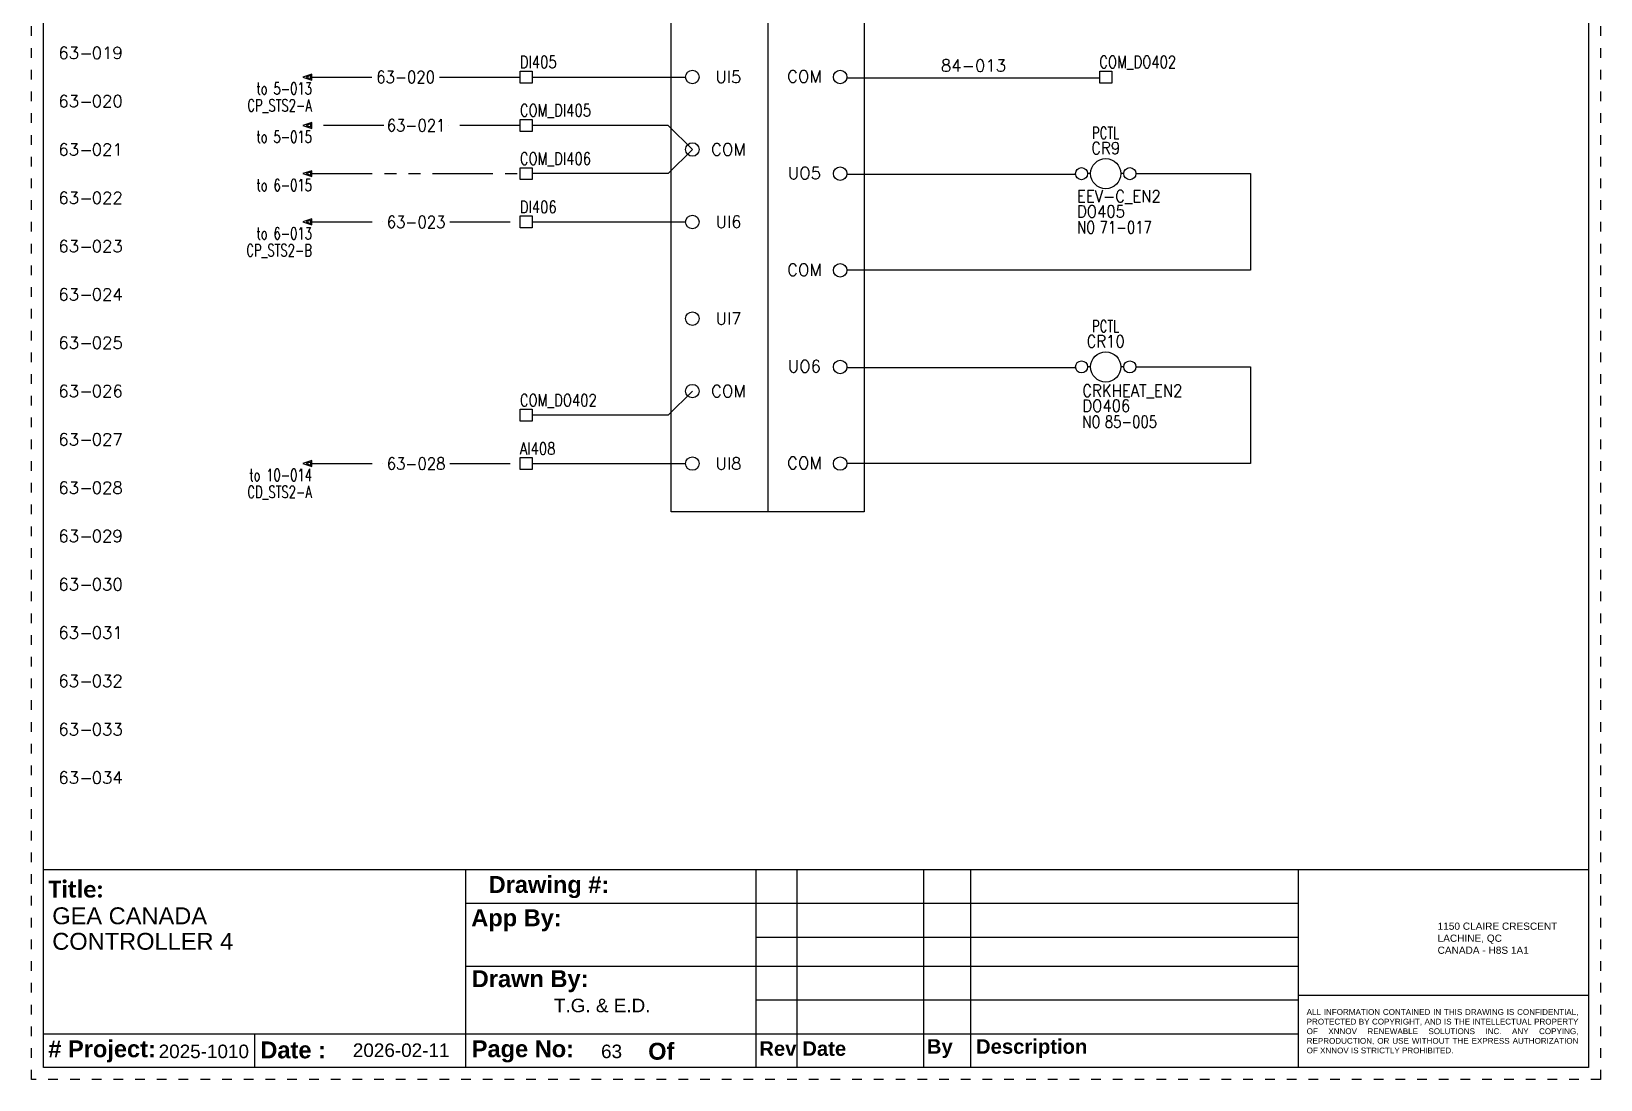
# Model space of a CAD drawing. Header units: inches. Extents: x -0.1 to 16.1, y -2.1 to 19.1.
# Drawn here: x -0.12 to 16.12, y -2.12 to 8.72 of the extents above; entities that cross this region are included whole.
import ezdxf
from ezdxf.enums import TextEntityAlignment as Align

# ---------------------------------------------------------------- set-up
doc = ezdxf.new("R2010")
doc.units = ezdxf.units.IN
doc.header["$MEASUREMENT"] = 0
doc.linetypes.add('DOT2', pattern=[0.125, 0, -0.125])
doc.linetypes.add('PHANTOM2', pattern=[1.25, 0.625, -0.125, 0.125, -0.125, 0.125, -0.125])
for name, color, linetype in [('BLK_18', 251, 'Continuous'), ('BLU_18', 5, 'Continuous'), ('DESC', 150, 'Continuous'), ('GRN_18', 82, 'Continuous'), ('LOC', 8, 'Continuous'), ('MISC', 7, 'Continuous'), ('RED_18', 1, 'Continuous'), ('SYMS', 7, 'Continuous'), ('TAGS', 150, 'Continuous'), ('TERMS', 123, 'Continuous'), ('WHT_18', 7, 'Continuous'), ('WIRENO', 72, 'Continuous'), ('XREF', 7, 'Continuous')]:
    doc.layers.add(name, color=color, linetype=linetype)
doc.layers.add('TITLEBLOCK_FRAME', color=7, linetype='DOT2', plot=False)
doc.styles.add('TB_BODY', font='arial.ttf')
doc.styles.add('TB_TITLE', font='ariblk.ttf')
doc.styles.add('WD', font='romans.shx')

# ---------------------------------------------------------------- blocks, each defined once
blk = doc.blocks.new('HT0001')
for p, q in [((-0.062, 0.062), (0.062, 0.062)), ((-0.062, -0.062), (-0.062, 0.062)), ((0.062, 0.062), (0.062, -0.062)), ((0.062, -0.062), (-0.062, -0.062))]:
    blk.add_line(p, q)
at = {"style": 'WD'}
for tag, p, width in [('INST', (0.062, 0.42), 0.7), ('LOC', (0.062, 0.25), 0.7), ('DESC1', (0.05, -0.385), 0.8)]:
    blk.add_attdef(tag, p, '', height=0.125, dxfattribs=dict(at, width=width))
at = {"linetype": 'Continuous', "style": 'WD'}
for tag, p, height, width, flags in [('TERM01', (0.062, 0.094), 0.125, 0.8, 8), ('TAGSTRIP', (0.05, -0.229), 0.125, 0.9, 8), ('CAT', (0.213, -0.406), 0.109, 0.8, 1), ('DESC2', (0.05, -0.541), 0.125, 0.8, 8), ('DESC3', (0.05, -0.698), 0.125, 0.8, 8)]:
    blk.add_attdef(tag, p, '', height=height, dxfattribs=dict(at, width=width, flags=flags))
at = {"style": 'WD', "flags": 1}
for tag, p, height in [('X4TERM01', (-0.062, 0), 0.0125), ('X4TERMDESC01', (-0.055, -0.023), 0.025), ('X2TERMDESC01', (-0.006, 0.029), 0.025), ('STRIPSEQ', (0, 0), 0.00125), ('X2TERM01', (0, 0.062), 0.0125), ('X2PIN01', (0.033, 0.084), 0.0125), ('X1TERMDESC01', (0.039, 0.007), 0.025), ('X1TERM01', (0.062, 0), 0.0125), ('X1PIN01', (0.087, 0.016), 0.0125), ('X4PIN01', (-0.114, -0.038), 0.0125), ('LINKTERM', (0, -0.002), 0.00125), ('X8TERM01', (0, -0.062), 0.0125), ('X8TERMDESC01', (0, -0.054), 0.025), ('X8PIN01', (0.026, -0.096), 0.0125)]:
    blk.add_attdef(tag, p, '', height=height, dxfattribs=at)
at = {"linetype": 'Continuous', "style": 'WD', "width": 0.8, "flags": 1}
blk.add_attdef('MFG', text='', height=0.109, dxfattribs=at).set_placement((0.088, -0.406), align=Align.RIGHT)
at = {"style": 'WD', "width": 0.7, "flags": 1}
blk.add_attdef('ASSYCODE', (0.062, -0.281), '', height=0.01, dxfattribs=at)
blk = doc.blocks.new('HCR1T')
for p, q in [((-0.156, 0), (-0.188, 0)), ((0.188, 0), (0.156, 0))]:
    blk.add_line(p, q)
for centre, radius in [((-0.25, 0), 0.0625), ((0, 0), 0.156), ((0.25, 0), 0.0625)]:
    blk.add_circle(centre, radius)
at = {"style": 'WD'}
for tag, width, p in [('INST', 0.7, (0, 0.528)), ('TAG1', 0.9, (0, 0.202)), ('LOC', 0.7, (0, 0.359))]:
    blk.add_attdef(tag, text='', height=0.125, dxfattribs=dict(at, width=width)).set_placement(p, align=Align.CENTER)
at = {"style": 'WD', "flags": 9}
blk.add_attdef('FAMILY', text='', height=0.01, dxfattribs=at).set_placement((-0.005, 0.17), align=Align.CENTER)
at = {"linetype": 'Continuous', "style": 'WD', "flags": 1}
for tag, p in [('CAT', (0, 0.159)), ('MFG', (0, 0.14))]:
    blk.add_attdef(tag, text='', height=0.01, dxfattribs=at).set_placement(p, align=Align.MIDDLE)
at = {"style": 'WD'}
for tag, p, width in [('DESC1', (1.126, 0.076), 0.9), ('DESC2', (1.126, -0.081), 0.9), ('DESC3', (1.126, -0.237), 0.9), ('XREFNO', (1.359, -0.393), 0.8), ('XREFNC', (1.359, -0.549), 0.8)]:
    blk.add_attdef(tag, p, '', height=0.125, dxfattribs=dict(at, width=width))
at = {"linetype": 'Continuous', "style": 'WD', "width": 0.8, "flags": 8}
for tag, p in [('TERM01', (-0.25, 0)), ('TERM02', (0.25, 0))]:
    blk.add_attdef(tag, text='', height=0.0625, dxfattribs=at).set_placement(p, align=Align.MIDDLE_CENTER)
at = {"style": 'WD', "flags": 1}
for tag, p in [('X4TERM01', (-0.312, 0)), ('X1TERM02', (0.312, 0))]:
    blk.add_attdef(tag, p, '', height=0.0125, dxfattribs=at)
at = {"linetype": 'Continuous', "style": 'WD', "flags": 9}
blk.add_attdef('ASSYCODE', text='', height=0.01, dxfattribs=at).set_placement((0, 0.109), align=Align.CENTER)
at = {"style": 'WD', "width": 0.8, "flags": 8}
for tag, p in [('NO', (1.126, -0.393)), ('NC', (1.126, -0.549))]:
    blk.add_attdef(tag, p, '', height=0.125, dxfattribs=at)
blk = doc.blocks.new('*U12')
blk.add_circle((0, 0), 0.0699)
blk = doc.blocks.new('*U13')
at = {"color": 0, "linetype": 'ByBlock', "lineweight": -2, "transparency": 16777216}
for p in [(0, 1.5), (0, 0.75), (0, 0)]:
    blk.add_blockref('*U12', p, dxfattribs=at)
blk = doc.blocks.new('*U15')
blk.add_circle((0, 0), 0.0699)
blk = doc.blocks.new('*U14')
at = {"color": 0, "linetype": 'ByBlock', "lineweight": -2, "transparency": 16777216}
for p in [(0, 1.5), (0, 0.75), (0, 0)]:
    blk.add_blockref('*U15', p, dxfattribs=at)
blk = doc.blocks.new('*U16')
blk.add_circle((0, 0), 0.0699)
blk = doc.blocks.new('*U17')
at = {"color": 0, "linetype": 'ByBlock', "lineweight": -2, "transparency": 16777216}
for p in [(0, 1.5), (0, 0.75), (0, 0)]:
    blk.add_blockref('*U16', p, dxfattribs=at)
blk = doc.blocks.new('*U18')
blk.add_circle((0, 0), 0.0699)
blk = doc.blocks.new('*U19')
at = {"color": 0, "linetype": 'ByBlock', "lineweight": -2, "transparency": 16777216}
for p in [(0, 0.5), (0, 0)]:
    blk.add_blockref('*U18', p, dxfattribs=at)
blk = doc.blocks.new('*U20')
blk.add_circle((0, 0), 0.0699)
blk = doc.blocks.new('*U21')
at = {"color": 0, "linetype": 'ByBlock', "lineweight": -2, "transparency": 16777216}
for p in [(0, 1.5), (0, 0.75), (0, 0)]:
    blk.add_blockref('*U20', p, dxfattribs=at)
blk = doc.blocks.new('*U22')
blk.add_circle((0, 0), 0.0699)
blk = doc.blocks.new('*U23')
at = {"color": 0, "linetype": 'ByBlock', "lineweight": -2, "transparency": 16777216}
for p in [(0, 11), (0, 10), (0, 9), (0, 8), (0, 7), (0, 6), (0, 5), (0, 4), (0, 3), (0, 2), (0, 1), (0, 0)]:
    blk.add_blockref('*U22', p, dxfattribs=at)
blk = doc.blocks.new('HDV1_ECY-8UI6UO')
blk.add_line((1, 0), (1, -12))
at = {"linetype": 'Continuous'}
blk.add_lwpolyline([(0, 0), (2, 0), (2, -12), (0, -12)], close=True, dxfattribs=at)
for name, p in [('*U13', (0.22, -2)), ('*U23', (1.75, -11.5)), ('*U14', (0.22, -4.5)), ('*U19', (0.22, -6.25)), ('*U17', (0.22, -9)), ('*U21', (0.22, -11.5))]:
    blk.add_blockref(name, p)
at = {"char_height": 0.09, "attachment_point": 5}
for s, insert in [('UNIVERSAL\\PINPUTS', (0.5, -0.186)), ('UNIVERSAL\\POUTPUTS', (1.5, -0.186))]:
    blk.add_mtext_dynamic_manual_height_columns(s, width=0.875, gutter_width=0.5, heights=[-0.24], dxfattribs=dict(at, insert=insert))
at = {"layer": 'DESC', "ltscale": 0.5, "style": 'WD'}
for tag, p in [('DESC1', (1, 0.454)), ('DESC2', (1, 0.266)), ('DESC3', (1, -0.084))]:
    blk.add_attdef(tag, text='', height=0.125, dxfattribs=at).set_placement(p, align=Align.MIDDLE_CENTER)
at = {"layer": 'LOC', "ltscale": 0.5, "style": 'WD', "flags": 1}
blk.add_attdef('INST', text='', height=0.125, dxfattribs=at).set_placement((1, 1.016), align=Align.MIDDLE_CENTER)
at = {"layer": 'LOC', "ltscale": 0.5, "style": 'WD'}
blk.add_attdef('LOC', text='', height=0.125, dxfattribs=at).set_placement((1, 0.829), align=Align.MIDDLE_CENTER)
at = {"layer": 'MISC', "ltscale": 0.5, "style": 'WD'}
blk.add_attdef('CAT', text='', height=0.125, dxfattribs=at).set_placement((1, 0.088), align=Align.MIDDLE_CENTER)
at = {"layer": 'MISC', "ltscale": 0.5, "style": 'WD', "flags": 1}
blk.add_attdef('MFG', text='', height=0.05, dxfattribs=at).set_placement((1.202, -0.085), align=Align.MIDDLE)
at = {"layer": 'MISC', "ltscale": 0.5, "style": 'WD', "flags": 9}
for tag, p in [('ASSYCODE', (1.294, -0.36)), ('FAMILY', (1.245, -0.235))]:
    blk.add_attdef(tag, text='', height=0.05, dxfattribs=at).set_placement(p, align=Align.CENTER)
at = {"layer": 'MISC', "ltscale": 0.5, "style": 'WD', "flags": 1}
for tag, p in [('RATING1', (2.125, -0.298)), ('RATING2', (2.125, -0.485))]:
    blk.add_attdef(tag, text='', height=0.125, dxfattribs=at).set_placement(p, align=Align.MIDDLE_LEFT)
for tag, p in [('X4TERM01', (0.149, -0.5)), ('X4TERM02', (0.148, -1.249)), ('X4TERM03', (0.148, -2)), ('X4TERM04', (0.148, -3)), ('X4TERM05', (0.148, -3.75)), ('X4TERM06', (0.148, -4.498)), ('X4TERM07', (0.15, -5.748)), ('X4TERM08', (0.148, -6.25)), ('X4TERM09', (0.148, -7.499)), ('X4TERM10', (0.148, -8.249)), ('X4TERM11', (0.151, -8.998)), ('X4TERM12', (0.15, -9.999)), ('X4TERM13', (0.148, -10.75)), ('X4TERM14', (0.149, -11.499))]:
    blk.add_attdef(tag, p, '', height=0.0125, dxfattribs=at)
for tag, p in [('X2TERM01', (0.218, -0.43)), ('X2TERM02', (0.218, -1.179)), ('X2TERM03', (0.218, -1.93)), ('X2TERM04', (0.217, -2.93)), ('X2TERM05', (0.218, -3.68)), ('X2TERM06', (0.218, -4.428)), ('X2TERM07', (0.22, -5.678)), ('X2TERM08', (0.218, -6.18)), ('X2TERM09', (0.218, -7.429)), ('X2TERM10', (0.218, -8.179)), ('X2TERM11', (0.22, -8.929)), ('X2TERM12', (0.22, -9.929)), ('X2TERM13', (0.218, -10.68)), ('X2TERM14', (0.219, -11.429))]:
    blk.add_attdef(tag, text='', height=0.0125, rotation=90, dxfattribs=at).set_placement(p, align=Align.RIGHT)
for tag, p in [('X8TERM01', (0.218, -0.57)), ('X8TERM02', (0.218, -1.319)), ('X8TERM03', (0.218, -2.07)), ('X8TERM04', (0.217, -3.07)), ('X8TERM05', (0.218, -3.82)), ('X8TERM06', (0.218, -4.568)), ('X8TERM07', (0.22, -5.818)), ('X8TERM08', (0.218, -6.32)), ('X8TERM09', (0.218, -7.569)), ('X8TERM10', (0.218, -8.319)), ('X8TERM11', (0.22, -9.068)), ('X8TERM12', (0.22, -10.069)), ('X8TERM13', (0.218, -10.82)), ('X8TERM14', (0.219, -11.569))]:
    blk.add_attdef(tag, p, '', height=0.0125, rotation=90, dxfattribs=at)
for tag, p in [('X1TERM15', (1.825, -0.507)), ('X1TERM16', (1.82, -1.507)), ('X1TERM17', (1.825, -2.507)), ('X1TERM18', (1.825, -3.506)), ('X1TERM19', (1.825, -4.507)), ('X1TERM20', (1.825, -5.507)), ('X1TERM21', (1.821, -6.507)), ('X1TERM22', (1.825, -7.507)), ('X1TERM23', (1.825, -8.506)), ('X1TERM24', (1.826, -9.506)), ('X1TERM25', (1.825, -10.506)), ('X1TERM26', (1.825, -11.507))]:
    blk.add_attdef(tag, text='', height=0.0125, dxfattribs=at).set_placement(p, align=Align.RIGHT)
at = {"layer": 'SYMS', "style": 'WD', "width": 0.8}
blk.add_attdef('XREF', (-0.233, -0.046), '', height=0.125, dxfattribs=at)
at = {"layer": 'TAGS', "ltscale": 0.5, "style": 'WD'}
blk.add_attdef('TAG1', text='', height=0.125, dxfattribs=at).set_placement((1, 0.641), align=Align.MIDDLE_CENTER)
at = {"layer": 'TERMS', "ltscale": 0.5, "style": 'WD'}
for tag, p in [('TERM01', (0.593, -0.5)), ('TERM15', (1.38, -0.507)), ('TERM02', (0.593, -1.249)), ('TERM16', (1.375, -1.507)), ('TERM03', (0.593, -2)), ('TERM17', (1.38, -2.507)), ('TERM04', (0.592, -3)), ('TERM18', (1.38, -3.506)), ('TERM05', (0.593, -3.75)), ('TERM06', (0.593, -4.498)), ('TERM19', (1.38, -4.507)), ('TERM20', (1.38, -5.507)), ('TERM07', (0.595, -5.748)), ('TERM08', (0.593, -6.25)), ('TERM21', (1.377, -6.495)), ('TERM09', (0.593, -7.499)), ('TERM22', (1.38, -7.494)), ('TERM10', (0.593, -8.249)), ('TERM23', (1.38, -8.494)), ('TERM11', (0.595, -8.998)), ('TERM24', (1.381, -9.494)), ('TERM12', (0.595, -9.999)), ('TERM25', (1.38, -10.494)), ('TERM13', (0.593, -10.75)), ('TERM14', (0.594, -11.499)), ('TERM26', (1.38, -11.494))]:
    blk.add_attdef(tag, text='', height=0.125, dxfattribs=at).set_placement(p, align=Align.MIDDLE_CENTER)
blk = doc.blocks.new('HA1S3')
for points in [[(0, 0), (0, 0.031), (-0.094, 0), (0, -0.031), (0, 0)], [(-0.011, -0.016), (-0.011, 0.016), (-0.058, 0), (-0.011, -0.016)]]:
    blk.add_lwpolyline(points)
at = {"style": 'WD', "width": 0.8, "flags": 8}
blk.add_attdef('WIRENO', text='', height=0.125, dxfattribs=at).set_placement((0, 0.087), align=Align.RIGHT)
at = {"style": 'WD', "flags": 1}
blk.add_attdef('SIGCODE', text='', height=0.01, dxfattribs=at).set_placement((-0.02, 0.047), align=Align.RIGHT)
blk.add_attdef('X1TERM01', (0, 0), '', height=0.01, dxfattribs=at)
at = {"style": 'WD', "width": 0.7}
for tag, p in [('XREF', (0, -0.181)), ('DESC1', (0, -0.356))]:
    blk.add_attdef(tag, text='', height=0.125, dxfattribs=at).set_placement(p, align=Align.RIGHT)
blk = doc.blocks.new('WD_WNH1')
at = {"style": 'WD', "width": 0.9}
blk.add_attdef('WIRENO', text='', height=0.125, dxfattribs=at).set_placement((0, 0), align=Align.MIDDLE_CENTER)
at = {"color": 250, "style": 'WD'}
for tag, p in [('X4_TINY_DOT_DONT_REMOVE', (-0.062, 0)), ('X1_TINY_DOT_DONT_REMOVE', (0.062, 0))]:
    blk.add_attdef(tag, p, '', height=0.0001, dxfattribs=at)
at = {"style": 'WD', "flags": 1}
for tag, p in [('X4TERM01', (-0.062, 0)), ('X1TERM01', (0.062, 0))]:
    blk.add_attdef(tag, p, '', height=0.01, dxfattribs=at)
for tag, p in [('W01USER', (0, 0.078)), ('W02USER', (0, 0.07)), ('W03USER', (0, 0.062)), ('W04USER', (0, 0.055)), ('W05USER', (0, 0.047)), ('W06USER', (0, 0.039)), ('W07USER', (0, 0.031)), ('W08USER', (0, 0.023)), ('W09USER', (0, 0.016)), ('W10USER', (0, 0.008))]:
    blk.add_attdef(tag, text='', height=0.005, dxfattribs=at).set_placement(p, align=Align.CENTER)
blk = doc.blocks.new('WD_WNH')
at = {"linetype": 'Continuous', "style": 'WD'}
blk.add_attdef('WIRENO', text='', height=0.125, dxfattribs=at).set_placement((0, 0.062), align=Align.CENTER)
at = {"style": 'WD', "flags": 1}
for tag, p in [('W01USER', (0, 0.078)), ('W02USER', (0, 0.07)), ('W03USER', (0, 0.062)), ('W04USER', (0, 0.055)), ('W05USER', (0, 0.047)), ('W06USER', (0, 0.039)), ('W07USER', (0, 0.031)), ('W08USER', (0, 0.023)), ('W09USER', (0, 0.016)), ('W10USER', (0, 0.008))]:
    blk.add_attdef(tag, text='', height=0.005, dxfattribs=at).set_placement(p, align=Align.CENTER)
blk = doc.blocks.new('*U29')
at = {"color": 5}
for p, q in [((0, 0), (0, 21)), ((16, 21), (16, 0)), ((0, 2.05), (16, 2.05)), ((4.372, 2.05), (4.372, 0)), ((7.376, 2.05), (7.376, 0)), ((7.8, 2.05), (7.8, 0)), ((9.113, 2.05), (9.113, 0)), ((9.599, 2.05), (9.599, 0)), ((9.599, 2.05), (9.599, 0)), ((12.992, 2.05), (12.992, 0)), ((4.372, 1.7), (12.992, 1.7)), ((7.376, 1.35), (12.992, 1.35)), ((4.372, 1.05), (12.992, 1.05)), ((7.376, 0.7), (12.992, 0.7)), ((12.992, 0.75), (16, 0.75)), ((0, 0.35), (12.992, 0.35)), ((2.186, 0.35), (2.186, 0)), ((16, 0), (0, 0))]:
    blk.add_line(p, q, dxfattribs=at)
at = {"layer": 'TITLEBLOCK_FRAME'}
blk.add_lwpolyline([(-0.125, 21.125), (16.125, 21.125), (16.125, -0.125), (-0.125, -0.125)], close=True, dxfattribs=at)
blk.add_lwpolyline([(-0.125, 21.125), (16.125, 21.125), (16.125, -0.125), (-0.125, -0.125)], close=True, dxfattribs=at)
at = {"color": 7, "style": 'TB_TITLE'}
for s, width, gutter_width, heights, insert, char_height, attachment_point in [('\\pxi-3,l4,t4;{\\fArial|b1|i0|c0|p34;Drawing #:}', 2.99404, 4.083, [-0.229], (4.435, 1.867), 0.175, 4), ('{\\fCalibri|b1|i0|c0|p34;Title:}', 4.49877, 1.75, [-0.19], (0.052, 1.933), 0.175, 1), ('{\\fArial|b1|i0|c0|p34;App By:}', 4.49661, 1.749, [-0.226], (4.43, 1.523), 0.175, 4), ('{\\fArial|b1|i0|c0|p34;Drawn By:}', 2.16756, 1.749, [0.131], (4.435, 0.893), 0.175, 4), ('{\\fArial|b1|i0|c0|p34;# Project:}', 1.25184, 1.749, [-0.229], (0.05, 0.167), 0.175, 4), ('{\\fArial|b1|i0|c0|p34;Date :}', 2.18747, 1.749, [-0.178], (2.246, 0.181), 0.175, 4), ('{\\fArial|b1|i0|c0|p34;Page No:}', 4.49661, 1.749, [-0.226], (4.435, 0.167), 0.175, 4), ('{\\fArial|b1|i0|c0|p34;Of}', 4.49661, 1.749, [-0.181], (6.262, 0.167), 0.175, 4), ('{\\fArial|b1|i0|c0|p34;Rev}', 0.34979, 1.749, [-0.152], (7.413, 0.195), 0.15, 4), ('{\\fArial|b1|i0|c0|p34; Date}', 0.58778, 1.749, [-0.152], (7.8, 0.195), 0.15, 4), ('{\\fArial|b1|i0|c0|p34;By}', 0.36928, 1.749, [-0.194], (9.148, 0.195), 0.15, 4), ('{\\fArial|b1|i0|c0|p34; Description}', 1.60793, 1.749, [-0.191], (9.599, 0.195), 0.15, 4)]:
    blk.add_mtext_dynamic_manual_height_columns(s, width=width, gutter_width=gutter_width, heights=heights, dxfattribs=dict(at, insert=insert, char_height=char_height, attachment_point=attachment_point))
at = {"style": 'TB_BODY'}
for s, width, gutter_width, heights, insert, char_height, attachment_point in [('1150 CLAIRE CRESCENT\\PLACHINE, QC \\PCANADA - H8S 1A1', 1.56147, 0.995, [-0.329], (14.437, 1.5), 0.07464, 1), ('\\pxqj;ALL INFORMATION CONTAINED IN THIS DRAWING IS CONFIDENTIAL, PROTECTED BY COPYRIGHT, AND IS THE INTELLECTUAL PROPERTY OF XNNOV RENEWABLE SOLUTIONS INC. ANY COPYING, REPRODUCTION, OR USE WITHOUT THE EXPRESS AUTHORIZATION OF XNNOV IS STRICTLY PROHIBITED.', 2.80577, 0.597, [-0.464], (13.081, 0.375), 0.059714, 4)]:
    blk.add_mtext_dynamic_manual_height_columns(s, width=width, gutter_width=gutter_width, heights=heights, dxfattribs=dict(at, insert=insert, char_height=char_height, attachment_point=attachment_point))
at = {"color": 7, "style": 'TB_BODY', "flags": 4}
for tag, p in [('N5', (7.597, 1.925)), ('N4', (7.597, 1.575)), ('N3', (7.597, 1.225)), ('N2', (7.597, 0.925)), ('N1', (7.597, 0.575)), ('PAGENO', (5.883, 0.167)), ('SHEETMAX', (6.824, 0.157))]:
    blk.add_attdef(tag, text='', height=0.14, dxfattribs=at).set_placement(p, align=Align.MIDDLE_CENTER)
for tag, height, p in [('DATE5', 0.14, (7.854, 1.925)), ('PAR5', 0.14, (9.104, 1.925)), ('DESCRIPTION5', 0.14, (9.661, 1.925)), ('TITLE1', 0.175, (0.091, 1.57)), ('DATE4', 0.14, (7.854, 1.575)), ('PAR4', 0.14, (9.104, 1.575)), ('DESCRIPTION4', 0.14, (9.661, 1.575)), ('TITLE2', 0.175, (0.091, 1.306)), ('AP.PAR', 0.14, (5.526, 1.365)), ('DATE3', 0.14, (7.854, 1.225)), ('PAR3', 0.14, (9.104, 1.225)), ('DESCRIPTION3', 0.14, (9.661, 1.225)), ('TITLE3', 0.175, (0.091, 1.041)), ('DATE2', 0.14, (7.854, 0.925)), ('PAR2', 0.14, (9.104, 0.925)), ('DESCRIPTION2', 0.14, (9.661, 0.925)), ('DESS.PAR', 0.14, (5.286, 0.642)), ('DATE1', 0.14, (7.854, 0.575)), ('PAR1', 0.14, (9.109, 0.575)), ('DESCRIPTION1', 0.14, (9.645, 0.575)), ('PRJCT', 0.14, (1.193, 0.167)), ('DATE', 0.14, (3.204, 0.179))]:
    blk.add_attdef(tag, text='', height=height, dxfattribs=at).set_placement(p, align=Align.MIDDLE_LEFT)

msp = doc.modelspace()

# ---------------------------------------------------------------- linework, layer by layer
at = {"layer": 'BLK_18'}
for p, q in [((8.325, 8.243), (10.938, 8.243)), ((6.469, 7.75), (5.062, 7.75)), ((6.72, 7.5), (6.469, 7.75)), ((6.72, 7.5), (6.469, 7.25)), ((6.469, 7.25), (5.062, 7.25)), ((11.312, 7.25), (12.5, 7.25)), ((12.5, 7.25), (12.5, 6.25)), ((12.5, 6.25), (8.326, 6.25)), ((11.312, 5.25), (12.5, 5.25)), ((12.5, 5.25), (12.5, 4.25)), ((6.72, 5), (6.469, 4.75)), ((6.469, 4.75), (5.062, 4.75)), ((12.5, 4.25), (8.325, 4.25))]:
    msp.add_line(p, q, dxfattribs=at)
at = {"layer": 'BLU_18'}
for p, q in [((5.062, 8.25), (6.648, 8.25)), ((8.325, 7.244), (10.688, 7.244)), ((5.062, 6.75), (6.651, 6.75)), ((8.325, 5.244), (10.688, 5.244))]:
    msp.add_line(p, q, dxfattribs=at)
at = {"layer": 'GRN_18', "linetype": 'PHANTOM2'}
for p, q in [((3.525, 7.75), (2.78, 7.75)), ((4.938, 7.75), (4.193, 7.75)), ((2.78, 7.25), (4.938, 7.25))]:
    msp.add_line(p, q, dxfattribs=at)
at = {"layer": 'RED_18'}
msp.add_line((5.062, 4.25), (6.649, 4.25), dxfattribs=at)
at = {"layer": 'WHT_18', "linetype": 'PHANTOM2'}
for p, q in [((2.78, 8.25), (3.4, 8.25)), ((4.1, 8.25), (4.719, 8.25)), ((2.78, 6.75), (3.509, 6.75)), ((4.209, 6.75), (4.938, 6.75)), ((2.78, 4.25), (3.509, 4.25)), ((4.209, 4.25), (4.938, 4.25))]:
    msp.add_line(p, q, dxfattribs=at)
at = {"layer": 'WHT_18'}
msp.add_line((4.719, 8.25), (4.938, 8.25), dxfattribs=at)

# ---------------------------------------------------------------- block references
at = {"ltscale": 0.5}
msp.add_blockref('*U29', (0, -2), dxfattribs=at).add_auto_attribs({'PRJCT': '2025-1010', 'PAGENO': '63', 'DATE': '2026-02-11', 'DESS.PAR': 'T.G. & E.D.', 'TITLE1': 'GEA CANADA', 'TITLE2': 'CONTROLLER 4'})
at = {"layer": 'SYMS'}
msp.add_blockref('HDV1_ECY-8UI6UO', (6.5, 15.75), dxfattribs=at).add_auto_attribs({'TERM03': 'UI2', 'TERM02': 'COM', 'TERM01': 'UI1', 'TAG1': 'CTL4', 'CAT': 'ECY-8UI6UO', 'LOC': 'PCTL', 'DESC2': 'IO MODULE', 'DESC1': 'CONTROL SYSTEM', 'TERM17': 'UO2', 'TERM16': 'COM', 'TERM15': 'UO1', 'TERM04': 'UI3', 'TERM05': 'COM', 'TERM06': 'UI4', 'TERM07': '18VDC', 'TERM08': '18VDC', 'TERM09': 'UI5', 'TERM10': 'COM', 'TERM11': 'UI6', 'TERM12': 'UI7', 'TERM13': 'COM', 'TERM14': 'UI8', 'TERM18': 'COM', 'TERM19': 'UO3', 'TERM20': 'COM', 'TERM21': 'UO4', 'TERM22': 'COM', 'TERM23': 'UO5', 'TERM24': 'COM', 'TERM25': 'UO6', 'TERM26': 'COM'})
ref = msp.add_blockref('HT0001', (5, 8.25), dxfattribs=at)
ref.add_attrib('TERM01', 'DI405', (4.933, 8.343), dxfattribs={"layer": 'TERMS', "linetype": 'Continuous', "height": 0.125, "style": 'WD', "width": 0.8, "flags": 8})
ref = msp.add_blockref('HT0001', (11, 8.25), dxfattribs=at)
ref.add_attrib('TERM01', 'COM_DO402', (10.933, 8.343), dxfattribs={"layer": 'TERMS', "linetype": 'Continuous', "height": 0.125, "style": 'WD', "width": 0.8, "flags": 8})
ref = msp.add_blockref('HA1S3', (2.78, 8.25), dxfattribs=at)
ref.add_attrib('DESC1', 'CP_STS2-A', dxfattribs={"layer": 'DESC', "height": 0.125, "style": 'WD', "width": 0.7}).set_placement((2.78, 7.894), align=Align.RIGHT)
ref.add_attrib('XREF', 'to 5-013', dxfattribs={"layer": 'XREF', "height": 0.125, "style": 'WD', "width": 0.7}).set_placement((2.78, 8.069), align=Align.RIGHT)
ref = msp.add_blockref('HT0001', (5, 7.75), dxfattribs=at)
ref.add_attrib('TERM01', 'COM_DI405', (4.933, 7.843), dxfattribs={"layer": 'TERMS', "linetype": 'Continuous', "height": 0.125, "style": 'WD', "width": 0.8, "flags": 8})
ref = msp.add_blockref('HA1S3', (2.78, 7.75), dxfattribs=at)
ref.add_attrib('XREF', 'to 5-015', dxfattribs={"layer": 'XREF', "height": 0.125, "style": 'WD', "width": 0.7}).set_placement((2.78, 7.569), align=Align.RIGHT)
ref = msp.add_blockref('HCR1T', (11, 7.25), dxfattribs=at)
ref.add_attrib('LOC', 'PCTL', dxfattribs={"layer": 'LOC', "height": 0.125, "style": 'WD', "width": 0.7}).set_placement((11, 7.609), align=Align.CENTER)
ref.add_attrib('NO', 'NO', (10.703, 6.632), dxfattribs={"layer": 'MISC', "height": 0.125, "style": 'WD', "width": 0.8, "flags": 8})
ref.add_attrib('XREFNO', '71-017', (10.937, 6.632), dxfattribs={"layer": 'XREF', "height": 0.125, "style": 'WD', "width": 0.8})
ref.add_attrib('DESC2', 'DO405', (10.703, 6.797), dxfattribs={"layer": 'DESC', "height": 0.125, "style": 'WD', "width": 0.9})
ref.add_attrib('DESC1', 'EEV-C_EN2', (10.703, 6.954), dxfattribs={"layer": 'DESC', "height": 0.125, "style": 'WD', "width": 0.9})
ref.add_attrib('TAG1', 'CR9', dxfattribs={"layer": 'TAGS', "height": 0.125, "style": 'WD', "width": 0.9}).set_placement((11, 7.452), align=Align.CENTER)
ref = msp.add_blockref('HT0001', (5, 7.25), dxfattribs=at)
ref.add_attrib('TERM01', 'COM_DI406', (4.933, 7.343), dxfattribs={"layer": 'TERMS', "linetype": 'Continuous', "height": 0.125, "style": 'WD', "width": 0.8, "flags": 8})
ref = msp.add_blockref('HA1S3', (2.78, 7.25), dxfattribs=at)
ref.add_attrib('XREF', 'to 6-015', dxfattribs={"layer": 'XREF', "height": 0.125, "style": 'WD', "width": 0.7}).set_placement((2.78, 7.069), align=Align.RIGHT)
ref = msp.add_blockref('HT0001', (5, 6.75), dxfattribs=at)
ref.add_attrib('TERM01', 'DI406', (4.933, 6.843), dxfattribs={"layer": 'TERMS', "linetype": 'Continuous', "height": 0.125, "style": 'WD', "width": 0.8, "flags": 8})
ref = msp.add_blockref('HA1S3', (2.78, 6.75), dxfattribs=at)
ref.add_attrib('DESC1', 'CP_STS2-B', dxfattribs={"layer": 'DESC', "height": 0.125, "style": 'WD', "width": 0.7}).set_placement((2.78, 6.394), align=Align.RIGHT)
ref.add_attrib('XREF', 'to 6-013', dxfattribs={"layer": 'XREF', "height": 0.125, "style": 'WD', "width": 0.7}).set_placement((2.78, 6.569), align=Align.RIGHT)
ref = msp.add_blockref('HCR1T', (11, 5.25), dxfattribs=at)
ref.add_attrib('LOC', 'PCTL', dxfattribs={"layer": 'LOC', "height": 0.125, "style": 'WD', "width": 0.7}).set_placement((11, 5.609), align=Align.CENTER)
ref.add_attrib('NO', 'NO', (10.758, 4.62), dxfattribs={"layer": 'MISC', "height": 0.125, "style": 'WD', "width": 0.8, "flags": 8})
ref.add_attrib('XREFNO', '85-005', (10.991, 4.62), dxfattribs={"layer": 'XREF', "height": 0.125, "style": 'WD', "width": 0.8})
ref.add_attrib('DESC2', 'DO406', (10.758, 4.786), dxfattribs={"layer": 'DESC', "height": 0.125, "style": 'WD', "width": 0.9})
ref.add_attrib('DESC1', 'CRKHEAT_EN2', (10.758, 4.942), dxfattribs={"layer": 'DESC', "height": 0.125, "style": 'WD', "width": 0.9})
ref.add_attrib('TAG1', 'CR10', dxfattribs={"layer": 'TAGS', "height": 0.125, "style": 'WD', "width": 0.9}).set_placement((11, 5.452), align=Align.CENTER)
ref = msp.add_blockref('HT0001', (5, 4.75), dxfattribs=at)
ref.add_attrib('TERM01', 'COM_DO402', (4.933, 4.843), dxfattribs={"layer": 'TERMS', "linetype": 'Continuous', "height": 0.125, "style": 'WD', "width": 0.8, "flags": 8})
ref = msp.add_blockref('HT0001', (5, 4.25), dxfattribs=at)
ref.add_attrib('TERM01', 'AI408', (4.933, 4.343), dxfattribs={"layer": 'TERMS', "linetype": 'Continuous', "height": 0.125, "style": 'WD', "width": 0.8, "flags": 8})
ref = msp.add_blockref('HA1S3', (2.78, 4.25), dxfattribs=at)
ref.add_attrib('DESC1', 'CD_STS2-A', dxfattribs={"layer": 'DESC', "height": 0.125, "style": 'WD', "width": 0.7}).set_placement((2.78, 3.894), align=Align.RIGHT)
ref.add_attrib('XREF', 'to 10-014', dxfattribs={"layer": 'XREF', "height": 0.125, "style": 'WD', "width": 0.7}).set_placement((2.78, 4.069), align=Align.RIGHT)
at = {"layer": 'WIRENO', "linetype": 'PHANTOM2'}
ref = msp.add_blockref('WD_WNH1', (3.75, 8.25), dxfattribs=at)
ref.add_attrib('X1_TINY_DOT_DONT_REMOVE', '.', (4.1, 8.25), dxfattribs={"layer": 'MISC', "color": 250, "height": 0.0001, "style": 'WD'})
ref.add_attrib('X4_TINY_DOT_DONT_REMOVE', '.', (3.4, 8.25), dxfattribs={"layer": 'MISC', "color": 250, "height": 0.0001, "style": 'WD'})
ref.add_attrib('WIRENO', '63-020', dxfattribs={"height": 0.125, "style": 'WD', "width": 0.9}).set_placement((3.75, 8.25), align=Align.MIDDLE_CENTER)
at = {"layer": 'WIRENO'}
ref = msp.add_blockref('WD_WNH', (9.631, 8.243), dxfattribs=at)
ref.add_attrib('WIRENO', '84-013', dxfattribs={"linetype": 'Continuous', "height": 0.125, "style": 'WD'}).set_placement((9.631, 8.306), align=Align.CENTER)
at = {"layer": 'WIRENO', "linetype": 'PHANTOM2'}
ref = msp.add_blockref('WD_WNH1', (3.859, 7.75), dxfattribs=at)
ref.add_attrib('X1_TINY_DOT_DONT_REMOVE', '.', (4.193, 7.75), dxfattribs={"layer": 'MISC', "color": 250, "height": 0.0001, "style": 'WD'})
ref.add_attrib('X4_TINY_DOT_DONT_REMOVE', '.', (3.525, 7.75), dxfattribs={"layer": 'MISC', "color": 250, "height": 0.0001, "style": 'WD'})
ref.add_attrib('WIRENO', '63-021', dxfattribs={"height": 0.125, "style": 'WD', "width": 0.9}).set_placement((3.859, 7.75), align=Align.MIDDLE_CENTER)
ref = msp.add_blockref('WD_WNH1', (3.859, 6.75), dxfattribs=at)
ref.add_attrib('X1_TINY_DOT_DONT_REMOVE', '.', (4.209, 6.75), dxfattribs={"layer": 'MISC', "color": 250, "height": 0.0001, "style": 'WD'})
ref.add_attrib('X4_TINY_DOT_DONT_REMOVE', '.', (3.509, 6.75), dxfattribs={"layer": 'MISC', "color": 250, "height": 0.0001, "style": 'WD'})
ref.add_attrib('WIRENO', '63-023', dxfattribs={"height": 0.125, "style": 'WD', "width": 0.9}).set_placement((3.859, 6.75), align=Align.MIDDLE_CENTER)
ref = msp.add_blockref('WD_WNH1', (3.859, 4.25), dxfattribs=at)
ref.add_attrib('X1_TINY_DOT_DONT_REMOVE', '.', (4.209, 4.25), dxfattribs={"layer": 'MISC', "color": 250, "height": 0.0001, "style": 'WD'})
ref.add_attrib('X4_TINY_DOT_DONT_REMOVE', '.', (3.509, 4.25), dxfattribs={"layer": 'MISC', "color": 250, "height": 0.0001, "style": 'WD'})
ref.add_attrib('WIRENO', '63-028', dxfattribs={"height": 0.125, "style": 'WD', "width": 0.9}).set_placement((3.859, 4.25), align=Align.MIDDLE_CENTER)

# ---------------------------------------------------------------- texts
at = {"style": 'WD'}
for p in [(0.369, 8.5), (0.369, 8), (0.369, 7.5), (0.369, 7), (0.369, 6.5), (0.369, 6), (0.369, 5.5), (0.369, 5), (0.369, 4.5), (0.369, 4), (0.369, 3.5), (0.369, 3), (0.369, 2.5), (0.369, 2), (0.369, 1.5), (0.369, 1)]:
    msp.add_text('63', height=0.125, dxfattribs=at).set_placement(p, align=Align.MIDDLE_RIGHT)
for p in [(0.441, 8.5), (0.441, 8), (0.441, 7.5), (0.441, 7), (0.441, 6.5), (0.441, 6), (0.441, 5.5), (0.441, 5), (0.441, 4.5), (0.441, 4), (0.441, 3.5), (0.441, 3), (0.441, 2.5), (0.441, 2), (0.441, 1.5), (0.441, 1)]:
    msp.add_text('-', height=0.125, dxfattribs=at).set_placement(p, align=Align.MIDDLE)
for s, p in [('019', (0.5, 8.5)), ('020', (0.5, 8)), ('021', (0.5, 7.5)), ('022', (0.5, 7)), ('023', (0.5, 6.5)), ('024', (0.5, 6)), ('025', (0.5, 5.5)), ('026', (0.5, 5)), ('027', (0.5, 4.5)), ('028', (0.5, 4)), ('029', (0.5, 3.5)), ('030', (0.5, 3)), ('031', (0.5, 2.5)), ('032', (0.5, 2)), ('033', (0.5, 1.5)), ('034', (0.5, 1))]:
    msp.add_text(s, height=0.125, dxfattribs=at).set_placement(p, align=Align.MIDDLE_LEFT)

doc.saveas('drawing.dxf')
